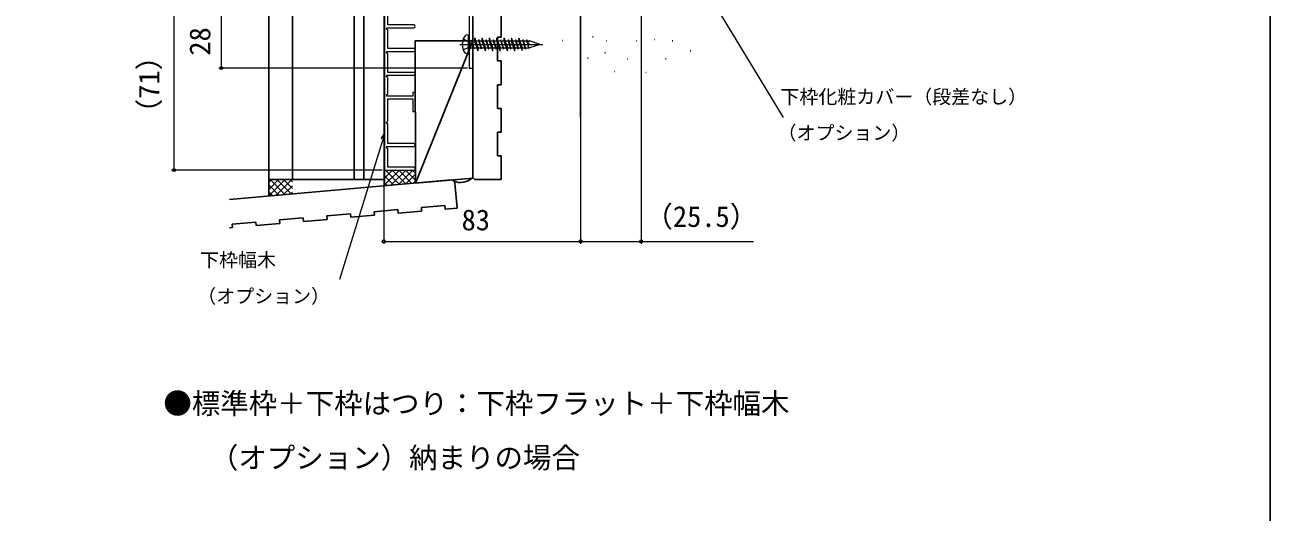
# Model space of a CAD drawing. Units: millimetres, scale not verified. Extents: x -525 to 525, y -783 to 779.
# Drawn here: x 0 to 525, y 139 to 344 of the extents above; entities that cross this region are included whole.
import ezdxf
from ezdxf.enums import TextEntityAlignment as Align

# ---------------------------------------------------------------- set-up
doc = ezdxf.new("R2010")
doc.units = ezdxf.units.MM
doc.header["$LTSCALE"] = 4
for name, color, linetype in [('0-1_USER1', 3, 'Continuous'), ('0-4_YKK_12', 2, 'Continuous'), ('0-7_YKK_ZWAK', 7, 'Continuous'), ('0-8_YSS_K', 3, 'Continuous'), ('0-9_YSS_KE', 3, 'Continuous')]:
    doc.layers.add(name, color=color, linetype=linetype)
for name, color, linetype, lineweight in [('0-2_YKK_11', 190, 'Continuous', 18), ('0-5_YKK_13', 4, 'Continuous', 18), ('0-6_YKK_D', 6, 'Continuous', 18)]:
    doc.layers.add(name, color=color, linetype=linetype, lineweight=lineweight)
doc.styles.add('ＭＳ ゴシック', font='')
doc.styles.get('ＭＳ ゴシック').set_extended_font_data('MS Gothic')

msp = doc.modelspace()

# ---------------------------------------------------------------- linework, layer by layer
at = {"layer": '0-2_YKK_11'}
for points in [[(188.808, 325.602), (188.808, 370.602), (179.408, 370.602)], [(179.408, 369.402), (187.308, 369.402), (187.308, 325.602), (188.808, 325.602)], [(164.009, 343.802), (153.009, 343.802), (153.009, 352.202), (164.609, 352.202), (164.609, 363.102), (179.309, 363.102), (179.309, 364.602), (173.98, 364.602), (173.788, 364.459), (172.83, 364.459), (172.638, 364.602), (164.209, 364.602)], [(151.609, 352.402), (151.609, 282.602), (164.009, 282.602)], [(164.009, 333.802), (153.009, 333.802), (153.009, 341.602), (152.457, 342.056), (152.652, 342.602), (164.009, 342.602)], [(164.009, 323.802), (153.009, 323.802), (153.009, 331.602), (152.457, 332.056), (152.652, 332.602), (164.009, 332.602)], [(164.009, 293.802), (153.009, 293.802), (153.009, 302.102), (152.509, 302.357), (152.509, 302.847), (153.009, 303.102), (153.009, 312.602), (163.609, 312.602), (163.609, 307.302), (164.609, 307.302), (164.609, 315.302), (163.609, 315.302), (163.609, 313.802), (152.652, 313.802), (152.457, 314.348), (153.009, 314.802), (153.009, 321.602), (152.457, 322.056), (152.652, 322.602), (164.009, 322.602)], [(164.009, 283.802), (153.009, 283.802), (153.009, 291.602), (152.457, 292.056), (152.652, 292.602), (164.009, 292.602)]]:
    msp.add_lwpolyline(points, dxfattribs=at)
for centre, start, end in [((164.009, 343.202), 270, 89.99998), ((164.009, 333.202), 270, 89.99998), ((164.009, 323.202), 270, 89.99998), ((164.009, 293.202), 270, 89.99998), ((164.009, 283.202), 0, 89.99998), ((164.009, 283.202), 270, 0)]:
    msp.add_arc(centre, 0.6, start, end, dxfattribs=at)
at = {"layer": '0-4_YKK_12'}
for p, q in [((102.809, 577.639), (102.809, 278.595)), ((112.819, 278.596), (112.819, 577.639)), ((138.858, 278.6), (138.858, 577.639)), ((142.858, 278.601), (142.858, 577.639)), ((234.309, 577.639), (234.309, 304.825)), ((102.809, 278.595), (151.309, 278.602))]:
    msp.add_line(p, q, dxfattribs=at)
at = {"layer": '0-5_YKK_13'}
for p, q in [((184.829, 337.902), (187.166, 336.747)), ((186.908, 339.664), (186.037, 339.51)), ((186.908, 339.664), (186.908, 331.54)), ((186.908, 339.664), (187.308, 339.593)), ((187.166, 336.747), (187.308, 336.479)), ((187.308, 339.593), (187.308, 331.611)), ((187.608, 337.402), (187.308, 337.648)), ((187.608, 337.402), (187.608, 333.802)), ((188.308, 337.102), (187.608, 337.102)), ((188.228, 337.402), (189.219, 333.702)), ((188.228, 337.402), (188.331, 337.402)), ((188.331, 337.402), (189.323, 333.702)), ((189.344, 334.102), (188.331, 337.402)), ((188.423, 337.102), (189.509, 337.102)), ((189.566, 338.202), (189.509, 337.102)), ((189.509, 337.102), (190.96, 333.002)), ((189.566, 338.202), (189.67, 338.202)), ((189.956, 336.749), (189.566, 338.202)), ((189.67, 338.202), (190.082, 336.665)), ((191.121, 334.102), (189.67, 338.202)), ((189.739, 336.45), (189.891, 336.792)), ((189.739, 336.45), (190.255, 336.549)), ((189.739, 336.45), (190.103, 336.207)), ((190.255, 336.549), (189.891, 336.792)), ((190.059, 337.102), (191.286, 337.102)), ((190.96, 333.002), (190.1, 336.209)), ((190.255, 336.549), (190.103, 336.207)), ((190.166, 336.349), (191.063, 333.002)), ((191.307, 337.502), (191.286, 337.102)), ((191.286, 337.102), (192.325, 333.702)), ((191.307, 337.502), (192.325, 333.702)), ((191.307, 337.502), (191.41, 337.502)), ((191.41, 337.502), (192.429, 333.702)), ((192.45, 334.102), (191.41, 337.502)), ((191.533, 337.102), (192.615, 337.102)), ((192.672, 338.202), (192.615, 337.102)), ((192.615, 337.102), (194.066, 333.002)), ((192.672, 338.202), (192.943, 337.193)), ((192.672, 338.202), (192.776, 338.202)), ((192.676, 336.927), (192.828, 337.269)), ((192.676, 336.927), (193.192, 337.026)), ((192.676, 336.927), (193.04, 336.684)), ((192.776, 338.202), (193.069, 337.108)), ((194.227, 334.102), (192.776, 338.202)), ((193.192, 337.026), (192.828, 337.269)), ((193.192, 337.026), (193.04, 336.684)), ((193.064, 336.738), (194.066, 333.002)), ((193.129, 336.884), (194.169, 333.002)), ((193.165, 337.102), (194.39, 337.102)), ((194.411, 337.502), (194.39, 337.102)), ((194.39, 337.102), (195.431, 333.702)), ((194.413, 337.502), (195.431, 333.702)), ((194.413, 337.502), (194.516, 337.502)), ((194.516, 337.502), (195.534, 333.702)), ((195.554, 334.102), (194.516, 337.502)), ((194.638, 337.102), (195.72, 337.102)), ((195.778, 338.202), (195.72, 337.102)), ((195.72, 337.102), (197.171, 333.002)), ((195.778, 338.202), (195.882, 338.202)), ((195.778, 338.202), (196.852, 334.195)), ((197.333, 334.102), (195.882, 338.202)), ((195.882, 338.202), (196.916, 334.34)), ((196.271, 337.102), (197.494, 337.102)), ((197.515, 337.502), (197.494, 337.102)), ((197.494, 337.102), (198.537, 333.702)), ((197.519, 337.502), (198.537, 333.702)), ((197.519, 337.502), (197.622, 337.502)), ((197.622, 337.502), (198.64, 333.702)), ((198.658, 334.102), (197.622, 337.502)), ((197.744, 337.102), (198.826, 337.102)), ((198.884, 338.202), (198.826, 337.102)), ((198.826, 337.102), (200.277, 333.002)), ((198.884, 338.202), (199.814, 334.729)), ((198.884, 338.202), (198.987, 338.202)), ((198.987, 338.202), (199.879, 334.875)), ((200.438, 334.102), (198.987, 338.202)), ((199.377, 337.102), (200.599, 337.102)), ((200.62, 337.502), (200.599, 337.102)), ((200.599, 337.102), (201.643, 333.702)), ((200.624, 337.502), (201.643, 333.702)), ((200.624, 337.502), (200.728, 337.502)), ((200.728, 337.502), (201.746, 333.702)), ((201.762, 334.102), (200.728, 337.502)), ((200.85, 337.102), (201.932, 337.102)), ((201.99, 338.202), (201.932, 337.102)), ((201.932, 337.102), (203.383, 333.002)), ((201.99, 338.202), (202.777, 335.264)), ((201.99, 338.202), (202.093, 338.202)), ((202.093, 338.202), (202.862, 335.335)), ((203.544, 334.102), (202.093, 338.202)), ((202.483, 337.102), (203.703, 337.102)), ((203.724, 337.502), (203.703, 337.102)), ((203.703, 337.102), (204.748, 333.702)), ((203.73, 337.502), (204.748, 333.702)), ((203.73, 337.502), (203.834, 337.502)), ((203.834, 337.502), (204.852, 333.702)), ((204.867, 334.102), (203.834, 337.502)), ((203.955, 337.102), (205.038, 337.102)), ((205.096, 338.202), (205.038, 337.102)), ((205.038, 337.102), (206.489, 333.002)), ((205.096, 338.202), (205.74, 335.798)), ((205.096, 338.202), (205.199, 338.202)), ((205.199, 338.202), (205.849, 335.778)), ((206.65, 334.102), (205.199, 338.202)), ((205.588, 337.102), (206.807, 337.102)), ((206.828, 337.502), (206.807, 337.102)), ((206.807, 337.102), (207.854, 333.702)), ((206.836, 337.502), (207.854, 333.702)), ((206.836, 337.502), (206.94, 337.502)), ((206.94, 337.502), (207.958, 333.702)), ((206.94, 337.502), (207.971, 334.102)), ((207.061, 337.102), (208.144, 337.102)), ((208.201, 338.202), (208.144, 337.102)), ((208.144, 337.102), (209.595, 333.002)), ((208.201, 338.202), (208.709, 336.306)), ((208.201, 338.202), (208.305, 338.202)), ((208.305, 338.202), (208.836, 336.221)), ((209.756, 334.102), (208.305, 338.202)), ((208.543, 335.974), (208.695, 336.316)), ((209.059, 336.072), (208.543, 335.974)), ((208.694, 337.102), (209.911, 337.102)), ((209.059, 336.072), (208.695, 336.316)), ((209.059, 336.072), (208.907, 335.73)), ((209.932, 337.502), (209.911, 337.102)), ((209.911, 337.102), (210.96, 333.702)), ((209.942, 337.502), (210.96, 333.702)), ((209.942, 337.502), (210.045, 337.502)), ((210.045, 337.502), (211.064, 333.702)), ((211.075, 334.102), (210.045, 337.502)), ((210.167, 337.102), (211.474, 337.102)), ((211.495, 337.502), (211.824, 336.272)), ((211.495, 337.502), (211.598, 337.502)), ((211.598, 337.502), (212.107, 335.602)), ((211.705, 337.102), (212.692, 337.102)), ((217.308, 335.602), (212.692, 337.102)), ((183.388, 335.602), (218.38, 335.602)), ((184.829, 333.302), (187.166, 334.457)), ((186.908, 331.54), (186.037, 331.694)), ((186.908, 331.54), (187.308, 331.611)), ((187.166, 334.457), (187.308, 334.725)), ((187.608, 333.802), (187.308, 333.556)), ((187.608, 334.102), (189.112, 334.102)), ((189.219, 333.702), (189.323, 333.702)), ((189.323, 333.702), (189.344, 334.102)), ((189.344, 334.102), (190.57, 334.102)), ((190.96, 333.002), (191.063, 333.002)), ((191.063, 333.002), (191.121, 334.102)), ((191.121, 334.102), (192.203, 334.102)), ((192.325, 333.702), (192.429, 333.702)), ((192.429, 333.702), (192.45, 334.102)), ((192.45, 334.102), (193.676, 334.102)), ((194.066, 333.002), (194.169, 333.002)), ((194.169, 333.002), (194.227, 334.102)), ((194.227, 334.102), (195.308, 334.102)), ((195.431, 333.702), (195.534, 333.702)), ((195.554, 334.102), (195.533, 333.702)), ((195.554, 334.102), (196.782, 334.102)), ((196.795, 334.066), (196.946, 334.408)), ((197.31, 334.165), (196.795, 334.066)), ((196.795, 334.066), (197.158, 333.823)), ((196.906, 333.992), (197.171, 333.002)), ((197.31, 334.165), (196.946, 334.408)), ((197.032, 333.908), (197.275, 333.002)), ((197.31, 334.165), (197.158, 333.823)), ((197.171, 333.002), (197.275, 333.002)), ((197.275, 333.002), (197.333, 334.102)), ((197.333, 334.102), (198.414, 334.102)), ((198.537, 333.702), (198.64, 333.702)), ((198.658, 334.102), (198.637, 333.702)), ((198.658, 334.102), (199.888, 334.102)), ((199.732, 334.543), (199.884, 334.885)), ((199.732, 334.543), (200.247, 334.642)), ((199.732, 334.543), (200.096, 334.3)), ((200.247, 334.642), (199.884, 334.885)), ((199.893, 334.435), (200.277, 333.002)), ((200.019, 334.351), (200.381, 333.002)), ((200.247, 334.642), (200.096, 334.3)), ((200.277, 333.002), (200.381, 333.002)), ((200.381, 333.002), (200.438, 334.102)), ((200.438, 334.102), (201.52, 334.102)), ((201.643, 333.702), (201.746, 333.702)), ((201.762, 334.102), (201.741, 333.702)), ((201.762, 334.102), (202.994, 334.102)), ((202.669, 335.02), (202.821, 335.362)), ((203.184, 335.119), (202.669, 335.02)), ((202.669, 335.02), (203.033, 334.777)), ((203.184, 335.119), (202.821, 335.362)), ((202.88, 334.879), (203.383, 333.002)), ((203.006, 334.794), (203.487, 333.002)), ((203.184, 335.119), (203.033, 334.777)), ((203.383, 333.002), (203.487, 333.002)), ((203.487, 333.002), (203.544, 334.102)), ((203.544, 334.102), (204.625, 334.102)), ((204.748, 333.702), (204.852, 333.702)), ((204.867, 334.102), (204.846, 333.702)), ((204.867, 334.102), (206.1, 334.102)), ((205.606, 335.497), (205.758, 335.839)), ((206.121, 335.595), (205.606, 335.497)), ((205.606, 335.497), (205.97, 335.254)), ((206.121, 335.595), (205.758, 335.839)), ((205.867, 335.322), (206.489, 333.002)), ((206.121, 335.595), (205.97, 335.254)), ((205.982, 335.281), (206.592, 333.002)), ((206.489, 333.002), (206.592, 333.002)), ((206.592, 333.002), (206.65, 334.102)), ((206.65, 334.102), (207.731, 334.102)), ((207.854, 333.702), (207.958, 333.702)), ((207.971, 334.102), (207.95, 333.702)), ((207.971, 334.102), (209.205, 334.102)), ((208.543, 335.974), (208.907, 335.73)), ((208.854, 335.766), (209.595, 333.002)), ((208.944, 335.815), (209.698, 333.002)), ((209.595, 333.002), (209.698, 333.002)), ((209.698, 333.002), (209.756, 334.102)), ((209.756, 334.102), (210.837, 334.102)), ((210.96, 333.702), (211.064, 333.702)), ((211.075, 334.102), (211.064, 333.702)), ((211.075, 334.102), (212.692, 334.102)), ((212.692, 335.602), (212.006, 334.783)), ((212.006, 334.783), (212.692, 334.102)), ((217.308, 335.602), (212.692, 334.102)), ((212.692, 335.602), (217.308, 335.602))]:
    msp.add_line(p, q, dxfattribs=at)
for points in [[(211.495, 337.502), (211.474, 337.102), (212.107, 335.602)], [(212.692, 335.602), (211.924, 336.333), (212.692, 337.102)]]:
    msp.add_lwpolyline(points, dxfattribs=at)
for centre, radius, start, end in [((190.908, 335.602), 6.5, 147.34138, 212.65862), ((186.194, 338.624), 0.9, 100, 147.34138), ((186.194, 332.58), 0.9, 212.65862, 260)]:
    msp.add_arc(centre, radius, start, end, dxfattribs=at)
at = {"layer": '0-6_YKK_D'}
for p, q in [((234.308, 389.302), (234.308, 251.602)), ((234.308, 389.302), (234.308, 251.602)), ((259.808, 374.902), (259.808, 251.602)), ((62.807, 353.602), (62.807, 282.602)), ((82.807, 353.603), (82.807, 325.604)), ((151.309, 352.854), (151.309, 251.602)), ((186.608, 325.602), (81.807, 325.604)), ((150.609, 282.602), (61.807, 282.602)), ((151.309, 252.602), (234.308, 252.602))]:
    msp.add_line(p, q, dxfattribs=at)
for points in [[(267.363, 391.102), (268.686, 388.922), (319.745, 304.79)], [(151.611, 298.013), (150.857, 295.577), (132.574, 236.485)], [(150.204, 295.779), (151.611, 298.013), (151.51, 295.375)], [(234.308, 252.602), (259.808, 252.602), (307.199, 252.602)]]:
    msp.add_lwpolyline(points, dxfattribs=at)
for centre in [(82.807, 325.604), (62.807, 282.602), (151.309, 252.602), (234.308, 252.602), (234.308, 252.602), (259.808, 252.602)]:
    msp.add_circle(centre, 0.637, dxfattribs=at)
at = {"layer": '0-7_YKK_ZWAK'}
msp.add_lwpolyline([(-525, -782.8), (525, -782.8), (525, 747.2)], dxfattribs=at)
at = {"layer": '0-8_YSS_K'}
for p, q in [((200.808, 348.602), (200.808, 338.602)), ((188.809, 337.102), (164.621, 277.152)), ((200.808, 338.602), (199.308, 338.602)), ((226.469, 337.195), (226.669, 337.195)), ((239.34, 338.713), (239.54, 338.713)), ((245.155, 337.152), (245.355, 337.152)), ((257.703, 337.152), (257.903, 337.152)), ((265.319, 337.614), (265.519, 337.614)), ((272.934, 337.152), (273.134, 337.152)), ((244.523, 332), (244.723, 332)), ((280.549, 332.883), (280.749, 332.883)), ((200.809, 328.602), (200.81, 318.602)), ((237.218, 329.817), (237.418, 329.817)), ((254.011, 329.53), (254.211, 329.53)), ((270.126, 329.537), (270.326, 329.537)), ((248.415, 324.204), (248.615, 324.204)), ((261.78, 323.806), (261.98, 323.806)), ((200.81, 318.602), (199.31, 318.602)), ((199.31, 308.602), (199.31, 318.602)), ((199.31, 308.602), (200.81, 308.602)), ((200.81, 308.602), (200.811, 298.602)), ((200.811, 298.602), (199.311, 298.602)), ((199.312, 288.602), (199.311, 298.602)), ((200.812, 288.602), (199.312, 288.602)), ((200.812, 288.602), (200.812, 278.602)), ((102.809, 271.744), (102.809, 278.602)), ((102.809, 277.334), (104.076, 278.602)), ((102.809, 274.506), (106.905, 278.602)), ((102.882, 271.751), (109.733, 278.602)), ((109.638, 272.342), (103.378, 278.602)), ((105.982, 272.022), (112.562, 278.602)), ((112.239, 272.569), (106.206, 278.602)), ((112.809, 274.827), (109.035, 278.602)), ((112.809, 277.656), (111.863, 278.602)), ((151.609, 282.602), (151.622, 276.015)), ((151.61, 281.997), (152.215, 282.602)), ((155.405, 276.346), (151.614, 280.137)), ((151.616, 279.174), (155.043, 282.602)), ((151.621, 276.351), (157.872, 282.602)), ((158.005, 276.574), (151.977, 282.602)), ((154.352, 276.254), (160.7, 282.602)), ((160.606, 276.801), (154.806, 282.602)), ((157.452, 276.525), (163.528, 282.601)), ((163.207, 277.029), (157.634, 282.602)), ((164.621, 278.443), (160.462, 282.602)), ((160.551, 276.796), (164.62, 280.865)), ((164.62, 281.272), (163.291, 282.602)), ((107.037, 272.114), (102.809, 276.343)), ((104.436, 271.887), (102.809, 273.514)), ((109.081, 272.293), (112.809, 276.021)), ((112.181, 272.564), (112.81, 273.193)), ((152.804, 276.118), (151.619, 277.303)), ((163.651, 277.067), (164.621, 278.038)), ((127.296, 263.347), (137.258, 264.218)), ((127.427, 261.852), (127.296, 263.347)), ((137.389, 262.724), (137.258, 264.218)), ((147.351, 263.596), (137.389, 262.724)), ((147.22, 265.09), (157.182, 265.961)), ((147.351, 263.596), (147.22, 265.09)), ((157.313, 264.467), (157.182, 265.961)), ((167.275, 265.339), (157.313, 264.467)), ((177.237, 266.21), (177.106, 267.704)), ((182.218, 266.646), (177.237, 266.21)), ((87.579, 258.366), (86.308, 258.255)), ((87.448, 259.86), (97.41, 260.732)), ((87.579, 258.366), (87.448, 259.86)), ((97.541, 259.238), (97.41, 260.732)), ((107.503, 260.109), (97.541, 259.238)), ((107.372, 261.604), (117.334, 262.475)), ((107.503, 260.109), (107.372, 261.604)), ((117.465, 260.981), (117.334, 262.475)), ((127.427, 261.852), (117.465, 260.981))]:
    msp.add_line(p, q, dxfattribs=at)
msp.add_lwpolyline([(188.809, 337.102), (164.608, 337.102), (164.621, 277.152), (188.812, 279.269)], close=True, dxfattribs=at)
for points in [[(200.809, 328.602), (199.309, 328.602), (199.308, 338.602)], [(167.275, 265.339), (167.144, 266.833), (177.106, 267.704)]]:
    msp.add_lwpolyline(points, dxfattribs=at)
at = {"layer": '0-9_YSS_KE'}
for p, q in [((188.812, 279.995), (188.808, 347.101)), ((86.308, 270.301), (179.678, 278.47)), ((200.808, 278.602), (190.308, 278.602)), ((182.218, 266.646), (181.303, 277.106))]:
    msp.add_line(p, q, dxfattribs=at)
for centre, radius, start, end in [((179.808, 276.975), 1.5, 5, 95), ((183.849, 283.981), 6.616, 242.2852, 318.551), ((190.308, 280.102), 1.5, 179.99652, 269.99652)]:
    msp.add_arc(centre, radius, start, end, dxfattribs=at)

# ---------------------------------------------------------------- texts
at = {"layer": '0-1_USER1', "style": 'ＭＳ ゴシック'}
for s, p in [('●標準枠＋下枠はつり：下枠フラット＋下枠幅木', (58.364, 177.257)), ('\u3000 （オプション）納まりの場合', (60, 154.393))]:
    msp.add_text(s, height=8.798, dxfattribs=at).set_placement(p, align=Align.BOTTOM_LEFT)
at = {"layer": '0-6_YKK_D', "style": 'ＭＳ ゴシック'}
for s, rotation, p in [('28', 89.999, (80.807, 330.842)), ('（71）', 90, (59.375, 300.681))]:
    msp.add_text(s, height=8.798, rotation=rotation, dxfattribs=at).set_placement(p, align=Align.BOTTOM_LEFT)
for s, height, p in [('下枠化粧カバー（段差なし）', 5.865, (318.553, 308.855)), ('（オプション）', 5.865, (317.325, 293.612)), ('（25.5）', 8.798, (261.222, 256.034)), ('83', 8.798, (184.115, 254.602)), ('下枠幅木', 5.865, (73.868, 240.045)), ('（オプション）', 5.865, (72.641, 224.802))]:
    msp.add_text(s, height=height, dxfattribs=at).set_placement(p, align=Align.BOTTOM_LEFT)

doc.saveas('drawing.dxf')
